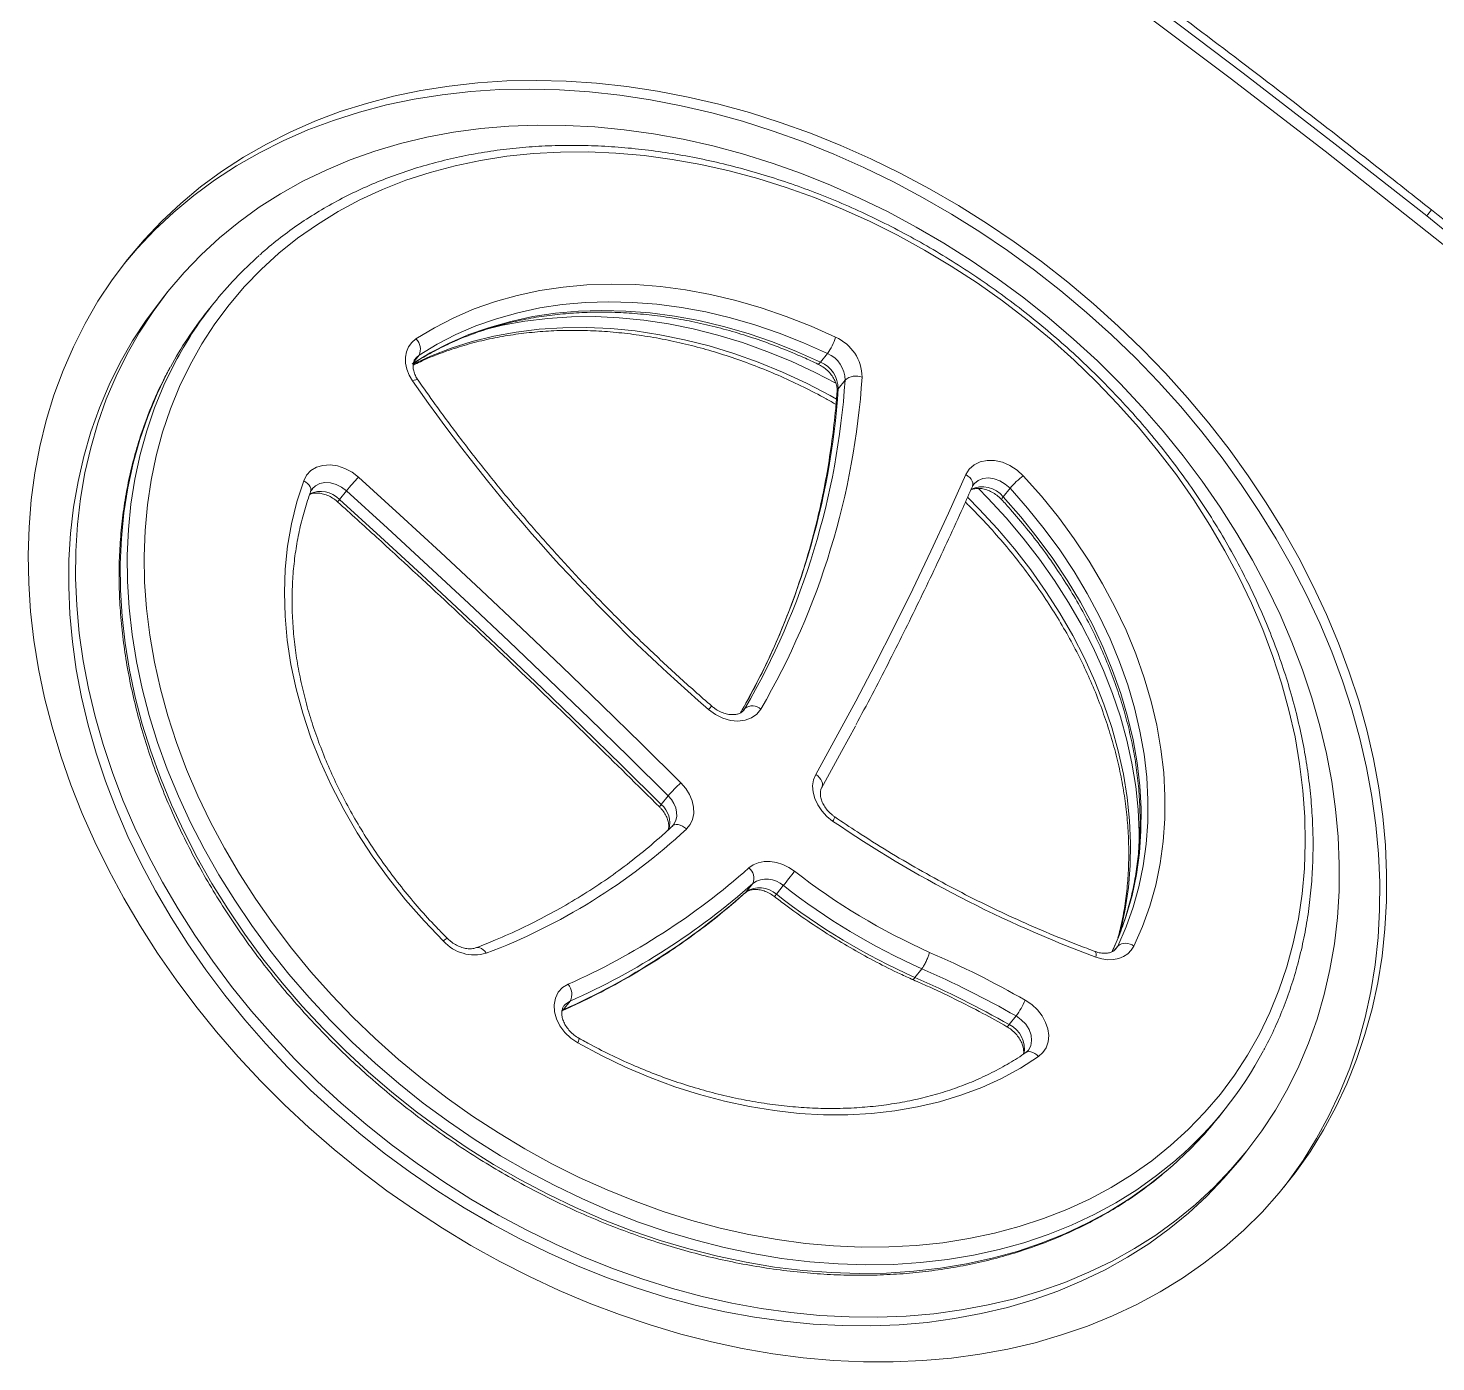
# Model space of a CAD drawing. Header units: millimetres. Extents: x -229914 to 856942, y -268655 to 87212.
# Drawn here: x -133597.7 to -133271.1, y 22016.1 to 22325.6 of the extents above; entities that cross this region are included whole.
import ezdxf

# ---------------------------------------------------------------- set-up
doc = ezdxf.new("R2010")
doc.units = ezdxf.units.MM

# ---------------------------------------------------------------- blocks, each defined once
blk = doc.blocks.new('Т912NEW')
at = {"color": 7, "linetype": 'Continuous', "lineweight": 15}
for p, q in [((4081.39, 3446.93), (4081.39, 3449.5)), ((4134.01, 3451.44), (4134.01, 3448.87)), ((4088.44, 3447.23), (4088.44, 3444.66)), ((3962.75, 3369.93), (3962.75, 3367.36)), ((4262.75, 3367.36), (4262.75, 3369.93)), ((3952.75, 3365.43), (3952.75, 3362.86)), ((4272.75, 3362.86), (4272.75, 3365.43)), ((4013.93, 3355.06), (4013.93, 3352.49)), ((4211.37, 3353.97), (4211.37, 3356.54)), ((4187.44, 3351.46), (4187.44, 3348.89)), ((4218.55, 3352.01), (4218.44, 3351.34)), ((4116.42, 3343.63), (4116.42, 3346.2)), ((4150.29, 3346.55), (4150.29, 3343.98)), ((4121.55, 3341.62), (4121.54, 3341.32)), ((4144.44, 3339.98), (4144.44, 3342.55)), ((4144.44, 3339.98), (4144.42, 3339.74)), ((4128.28, 3294.79), (4128.28, 3292.22))]:
    blk.add_line(p, q, dxfattribs=at)
at = {"color": 8, "linetype": 'Continuous', "lineweight": 15}
for p, q in [((4007.52, 3390.18), (4007.52, 3388.17)), ((4219.7, 3382.53), (4219.7, 3383.92)), ((4117.75, 3372.68), (4117.72, 3373.17)), ((4117.72, 3372.49), (4117.72, 3373.17))]:
    blk.add_line(p, q, dxfattribs=at)
at = {"color": 7, "linetype": 'Continuous', "lineweight": 15, "flags": 128}
for points in [[(4170.27, 3561.08), (4143.29, 3560.92), (4116.33, 3560.49), (4089.37, 3559.78), (4062.42, 3558.8), (4035.5, 3557.55), (4008.6, 3556.02), (3981.73, 3554.23), (3954.89, 3552.16), (3928.09, 3549.81), (3901.33, 3547.2), (3874.62, 3544.32), (3847.96, 3541.16)], [(4227.2, 3559.57), (4220.09, 3559.93), (4212.98, 3560.24), (4205.87, 3560.5), (4198.75, 3560.71), (4191.63, 3560.88), (4184.51, 3560.99), (4177.39, 3561.06), (4170.27, 3561.08)], [(4170.28, 3558.29), (4142.46, 3558.12), (4114.65, 3557.66), (4086.85, 3556.91), (4059.06, 3555.86), (4031.3, 3554.53), (4003.56, 3552.9), (3975.86, 3550.98), (3948.19, 3548.77)], [(4226.7, 3556.79), (4219.66, 3557.15), (4212.61, 3557.45), (4205.56, 3557.71), (4198.51, 3557.93), (4191.45, 3558.09), (4184.39, 3558.2), (4177.34, 3558.27), (4170.28, 3558.29)], [(3940.75, 3365.43), (3940.92, 3359.48), (3941.45, 3353.54), (3942.33, 3347.62), (3943.55, 3341.74), (3945.12, 3335.91), (3947.04, 3330.14), (3949.29, 3324.43), (3951.87, 3318.82), (3954.79, 3313.3), (3958.02, 3307.88), (3961.58, 3302.59), (3965.44, 3297.42), (3969.6, 3292.39), (3974.06, 3287.51), (3978.79, 3282.79), (3983.81, 3278.23), (3989.08, 3273.86), (3994.61, 3269.67), (4000.38, 3265.68), (4006.38, 3261.89), (4012.59, 3258.32), (4019.02, 3254.96), (4025.63, 3251.83), (4032.42, 3248.93), (4039.37, 3246.27), (4046.48, 3243.85), (4053.72, 3241.68), (4061.08, 3239.76), (4068.54, 3238.1), (4076.1, 3236.7), (4083.73, 3235.56), (4091.42, 3234.69), (4099.16, 3234.09), (4106.92, 3233.75), (4114.69, 3233.68), (4122.46, 3233.88), (4130.21, 3234.36), (4137.93, 3235.09), (4145.59, 3236.1), (4153.18, 3237.37), (4160.7, 3238.9), (4168.11, 3240.69), (4175.41, 3242.73), (4182.59, 3245.03), (4189.62, 3247.57), (4196.49, 3250.35), (4203.2, 3253.36), (4209.72, 3256.61), (4216.04, 3260.08), (4222.15, 3263.76), (4228.03, 3267.65), (4233.68, 3271.74), (4239.08, 3276.02), (4244.23, 3280.49), (4249.11, 3285.13), (4253.7, 3289.93), (4258.01, 3294.88), (4262.03, 3299.98), (4265.74, 3305.22), (4269.13, 3310.58), (4272.21, 3316.05), (4274.96, 3321.62), (4277.38, 3327.28), (4279.46, 3333.01), (4281.2, 3338.82), (4282.6, 3344.68), (4283.65, 3350.58), (4284.35, 3356.51), (4284.7, 3362.46), (4284.7, 3368.41), (4284.35, 3374.36), (4283.65, 3380.29), (4282.6, 3386.19), (4281.2, 3392.05), (4279.46, 3397.86), (4277.38, 3403.59), (4274.96, 3409.25), (4272.21, 3414.82), (4269.13, 3420.29), (4265.74, 3425.65), (4262.03, 3430.88), (4258.01, 3435.98), (4253.7, 3440.94), (4249.11, 3445.74), (4244.23, 3450.38), (4239.08, 3454.85), (4233.68, 3459.13), (4228.03, 3463.22), (4222.15, 3467.11), (4216.04, 3470.79), (4209.72, 3474.26), (4203.2, 3477.5), (4196.49, 3480.52), (4189.62, 3483.3), (4182.59, 3485.84), (4175.41, 3488.14), (4168.11, 3490.18), (4160.7, 3491.97), (4153.18, 3493.5), (4145.59, 3494.77), (4137.93, 3495.77), (4130.21, 3496.51), (4122.46, 3496.98), (4114.69, 3497.18), (4106.92, 3497.12), (4099.16, 3496.78), (4091.42, 3496.18), (4083.73, 3495.31), (4076.1, 3494.17), (4068.54, 3492.77), (4061.08, 3491.11), (4053.72, 3489.19), (4046.48, 3487.02), (4039.37, 3484.6), (4032.42, 3481.94), (4025.63, 3479.04), (4019.02, 3475.91), (4012.59, 3472.55), (4006.38, 3468.98), (4000.38, 3465.19), (3994.61, 3461.2), (3989.08, 3457.01), (3983.81, 3452.64), (3978.79, 3448.08), (3974.06, 3443.36), (3969.6, 3438.48), (3965.44, 3433.45), (3961.58, 3428.28), (3958.02, 3422.99), (3954.79, 3417.57), (3951.87, 3412.05), (3949.29, 3406.43), (3947.04, 3400.73), (3945.12, 3394.96), (3943.55, 3389.13), (3942.33, 3383.25), (3941.45, 3377.33), (3940.92, 3371.39), (3940.75, 3365.43)], [(4284.74, 3364.15), (4284.7, 3365.84), (4284.35, 3371.79), (4283.65, 3377.72), (4282.6, 3383.62), (4281.2, 3389.48), (4279.46, 3395.28), (4277.38, 3401.02), (4274.96, 3406.68), (4272.21, 3412.25), (4269.13, 3417.72), (4265.74, 3423.08), (4262.03, 3428.31), (4258.01, 3433.41), (4253.7, 3438.37), (4249.11, 3443.17), (4244.23, 3447.81), (4239.08, 3452.27), (4233.68, 3456.56), (4228.03, 3460.65), (4222.15, 3464.54), (4216.04, 3468.22), (4209.72, 3471.69), (4203.2, 3474.93), (4196.49, 3477.95), (4189.62, 3480.73), (4182.59, 3483.27), (4175.41, 3485.57), (4168.11, 3487.61), (4160.7, 3489.4), (4153.18, 3490.93), (4145.59, 3492.2), (4137.93, 3493.2), (4130.21, 3493.94), (4122.46, 3494.41), (4114.69, 3494.61), (4106.92, 3494.55), (4099.16, 3494.21), (4091.42, 3493.61), (4083.73, 3492.73), (4076.1, 3491.6), (4068.54, 3490.2), (4061.08, 3488.54), (4053.72, 3486.62), (4046.48, 3484.45), (4039.37, 3482.03), (4032.42, 3479.37), (4025.63, 3476.47), (4019.02, 3473.34), (4012.59, 3469.98), (4006.38, 3466.41), (4000.38, 3462.62), (3994.61, 3458.63), (3989.08, 3454.44), (3983.81, 3450.06), (3978.79, 3445.51), (3974.06, 3440.79), (3969.6, 3435.91), (3965.44, 3430.88), (3961.58, 3425.71), (3958.02, 3420.41), (3954.79, 3415), (3951.87, 3409.48), (3949.29, 3403.86), (3947.04, 3398.16), (3945.12, 3392.39), (3943.55, 3386.56), (3942.33, 3380.68), (3941.45, 3374.76), (3940.92, 3368.82), (3940.76, 3364.15)], [(3952.75, 3365.43), (3952.92, 3359.69), (3953.45, 3353.96), (3954.33, 3348.25), (3955.55, 3342.58), (3957.13, 3336.96), (3959.04, 3331.4), (3961.29, 3325.92), (3963.87, 3320.53), (3966.79, 3315.23), (3970.02, 3310.05), (3973.56, 3304.98), (3977.42, 3300.05), (3981.56, 3295.26), (3986, 3290.63), (3990.72, 3286.16), (3995.7, 3281.87), (4000.95, 3277.76), (4006.43, 3273.84), (4012.15, 3270.12), (4018.1, 3266.61), (4024.25, 3263.32), (4030.59, 3260.26), (4037.12, 3257.42), (4043.81, 3254.83), (4050.65, 3252.47), (4057.63, 3250.37), (4064.73, 3248.52), (4071.94, 3246.92), (4079.24, 3245.59), (4086.61, 3244.51), (4094.04, 3243.71), (4101.5, 3243.17), (4109, 3242.9), (4116.5, 3242.9), (4123.99, 3243.17), (4131.46, 3243.71), (4138.89, 3244.51), (4146.26, 3245.59), (4153.56, 3246.92), (4160.76, 3248.52), (4167.86, 3250.37), (4174.84, 3252.47), (4181.69, 3254.83), (4188.38, 3257.42), (4194.9, 3260.26), (4201.25, 3263.32), (4207.4, 3266.61), (4213.34, 3270.12), (4219.06, 3273.84), (4224.55, 3277.76), (4229.79, 3281.87), (4234.78, 3286.16), (4239.49, 3290.63), (4243.93, 3295.26), (4248.08, 3300.05), (4251.93, 3304.98), (4255.48, 3310.05), (4258.71, 3315.23), (4261.62, 3320.53), (4264.21, 3325.92), (4266.46, 3331.4), (4268.37, 3336.96), (4269.94, 3342.58), (4271.17, 3348.25), (4272.05, 3353.96), (4272.57, 3359.69), (4272.75, 3365.43), (4272.57, 3371.18), (4272.05, 3376.91), (4271.17, 3382.62), (4269.94, 3388.29), (4268.37, 3393.91), (4266.46, 3399.46), (4264.21, 3404.95), (4261.62, 3410.34), (4258.71, 3415.64), (4255.48, 3420.82), (4251.93, 3425.89), (4248.08, 3430.82), (4243.93, 3435.6), (4239.49, 3440.24), (4234.78, 3444.71), (4229.79, 3449), (4224.55, 3453.11), (4219.06, 3457.03), (4213.34, 3460.75), (4207.4, 3464.25), (4201.25, 3467.54), (4194.9, 3470.61), (4188.38, 3473.44), (4181.69, 3476.04), (4174.84, 3478.39), (4167.86, 3480.5), (4160.76, 3482.35), (4153.56, 3483.95), (4146.26, 3485.28), (4138.89, 3486.35), (4131.46, 3487.16), (4123.99, 3487.7), (4116.5, 3487.97), (4109, 3487.97), (4101.5, 3487.7), (4094.04, 3487.16), (4086.61, 3486.35), (4079.24, 3485.28), (4071.94, 3483.95), (4064.73, 3482.35), (4057.63, 3480.5), (4050.65, 3478.39), (4043.81, 3476.04), (4037.12, 3473.44), (4030.59, 3470.61), (4024.25, 3467.54), (4018.1, 3464.25), (4012.15, 3460.75), (4006.43, 3457.03), (4000.95, 3453.11), (3995.7, 3449), (3990.72, 3444.71), (3986, 3440.24), (3981.56, 3435.6), (3977.42, 3430.82), (3973.56, 3425.89), (3970.02, 3420.82), (3966.79, 3415.64), (3963.87, 3410.34), (3961.29, 3404.95), (3959.04, 3399.46), (3957.13, 3393.91), (3955.55, 3388.29), (3954.33, 3382.62), (3953.45, 3376.91), (3952.92, 3371.18), (3952.75, 3365.43)], [(3965.75, 3371.86), (3965.93, 3366.34), (3966.46, 3360.82), (3967.34, 3355.34), (3968.57, 3349.89), (3970.15, 3344.5), (3972.08, 3339.17), (3974.34, 3333.92), (3976.94, 3328.77), (3979.86, 3323.72), (3983.11, 3318.78), (3986.66, 3313.97), (3990.52, 3309.3), (3994.68, 3304.78), (3999.12, 3300.42), (4003.83, 3296.24), (4008.8, 3292.24), (4014.03, 3288.42), (4019.49, 3284.81), (4025.18, 3281.41), (4031.08, 3278.23), (4037.18, 3275.27), (4043.45, 3272.55), (4049.9, 3270.07), (4056.49, 3267.83), (4063.23, 3265.84), (4070.08, 3264.1), (4077.03, 3262.63), (4084.07, 3261.42), (4091.18, 3260.47), (4098.34, 3259.8), (4105.54, 3259.39), (4112.75, 3259.25), (4119.96, 3259.39), (4127.16, 3259.8), (4134.32, 3260.47), (4141.43, 3261.42), (4148.47, 3262.63), (4155.42, 3264.1), (4162.27, 3265.84), (4169, 3267.83), (4175.6, 3270.07), (4182.04, 3272.55), (4188.32, 3275.27), (4194.42, 3278.23), (4200.32, 3281.41), (4206, 3284.81), (4211.47, 3288.42), (4216.69, 3292.24), (4221.67, 3296.24), (4226.38, 3300.42), (4230.82, 3304.78), (4234.97, 3309.3), (4238.83, 3313.97), (4242.39, 3318.78), (4245.63, 3323.72), (4248.56, 3328.77), (4251.16, 3333.92), (4253.42, 3339.17), (4255.34, 3344.5), (4256.92, 3349.89), (4258.16, 3355.34), (4259.04, 3360.82), (4259.57, 3366.34), (4259.75, 3371.86), (4259.57, 3377.39), (4259.04, 3382.9), (4258.16, 3388.39), (4256.92, 3393.83), (4255.34, 3399.22), (4253.42, 3404.55), (4251.16, 3409.8), (4248.56, 3414.96), (4245.63, 3420.01), (4242.39, 3424.95), (4238.83, 3429.75), (4234.97, 3434.42), (4230.82, 3438.94), (4226.38, 3443.3), (4221.67, 3447.49), (4216.69, 3451.49), (4211.47, 3455.3), (4206, 3458.91), (4200.32, 3462.31), (4194.42, 3465.49), (4188.32, 3468.45), (4182.04, 3471.17), (4175.6, 3473.66), (4169, 3475.9), (4162.27, 3477.89), (4155.42, 3479.62), (4148.47, 3481.1), (4141.43, 3482.31), (4134.32, 3483.25), (4127.16, 3483.93), (4119.96, 3484.33), (4112.75, 3484.47), (4105.54, 3484.33), (4098.34, 3483.93), (4091.18, 3483.25), (4084.07, 3482.31), (4077.03, 3481.1), (4070.08, 3479.62), (4063.23, 3477.89), (4056.49, 3475.9), (4049.9, 3473.66), (4043.45, 3471.17), (4037.18, 3468.45), (4031.08, 3465.49), (4025.18, 3462.31), (4019.49, 3458.91), (4014.03, 3455.3), (4008.8, 3451.49), (4003.83, 3447.49), (3999.12, 3443.3), (3994.68, 3438.94), (3990.52, 3434.42), (3986.66, 3429.75), (3983.11, 3424.95), (3979.86, 3420.01), (3976.94, 3414.96), (3974.34, 3409.8), (3972.08, 3404.55), (3970.15, 3399.22), (3968.57, 3393.83), (3967.34, 3388.39), (3966.46, 3382.9), (3965.93, 3377.39), (3965.75, 3371.86)], [(4124.01, 3447.51), (4123.84, 3449), (4124.09, 3450.49), (4124.76, 3451.9), (4125.81, 3453.17), (4127.2, 3454.24), (4128.86, 3455.04), (4130.7, 3455.56), (4132.64, 3455.75), (4134.6, 3455.62)], [(4134.6, 3455.62), (4140.83, 3454.52), (4146.97, 3453.15), (4153, 3451.52), (4158.89, 3449.62), (4164.63, 3447.46), (4170.21, 3445.06), (4175.59, 3442.42), (4180.77, 3439.54), (4185.72, 3436.44), (4190.43, 3433.13), (4194.89, 3429.62), (4199.08, 3425.92), (4202.98, 3422.04), (4206.58, 3418), (4209.88, 3413.8), (4212.86, 3409.47), (4215.51, 3405.01), (4217.82, 3400.44), (4219.79, 3395.78), (4221.4, 3391.04), (4222.66, 3386.24)], [(4004.61, 3392.67), (4006.34, 3397.38), (4008.42, 3402), (4010.85, 3406.53), (4013.61, 3410.95), (4016.69, 3415.23), (4020.09, 3419.37), (4023.8, 3423.36), (4027.79, 3427.18), (4032.07, 3430.82), (4036.61, 3434.26), (4041.4, 3437.5), (4046.42, 3440.52), (4051.67, 3443.32), (4057.11, 3445.88), (4062.73, 3448.2), (4068.52, 3450.27), (4074.46, 3452.08), (4080.52, 3453.63)], [(4081.39, 3449.5), (4075.49, 3447.99), (4069.71, 3446.23), (4064.08, 3444.22), (4058.61, 3441.96), (4053.31, 3439.47), (4048.21, 3436.75), (4043.32, 3433.8), (4038.66, 3430.65), (4034.24, 3427.3), (4030.08, 3423.76), (4026.19, 3420.05), (4022.58, 3416.17), (4019.28, 3412.14), (4016.27, 3407.97), (4013.59, 3403.67), (4011.23, 3399.26), (4009.2, 3394.76), (4007.52, 3390.18)], [(4219.7, 3383.92), (4218.48, 3388.6), (4216.91, 3393.21), (4214.99, 3397.74), (4212.75, 3402.19), (4210.17, 3406.53), (4207.27, 3410.74), (4204.06, 3414.83), (4200.55, 3418.76), (4196.75, 3422.54), (4192.68, 3426.14), (4188.34, 3429.56), (4183.75, 3432.78), (4178.94, 3435.79), (4173.9, 3438.59), (4168.66, 3441.16), (4163.24, 3443.5), (4157.65, 3445.6), (4151.91, 3447.45), (4146.05, 3449.04), (4140.07, 3450.37), (4134.01, 3451.44)], [(4007.52, 3387.61), (4009.2, 3392.19), (4011.23, 3396.69), (4013.59, 3401.1), (4016.27, 3405.39), (4019.28, 3409.56), (4022.58, 3413.6), (4026.19, 3417.48), (4030.08, 3421.19), (4034.24, 3424.73), (4038.66, 3428.08), (4043.32, 3431.23), (4048.21, 3434.17), (4053.31, 3436.9), (4058.61, 3439.39), (4064.08, 3441.65), (4069.71, 3443.66), (4075.49, 3445.42), (4081.39, 3446.93)], [(4140.11, 3371.41), (4138.5, 3380.97), (4136.77, 3390.52), (4134.93, 3400.05), (4132.98, 3409.57), (4130.91, 3419.08), (4128.72, 3428.57), (4126.42, 3438.05), (4124.01, 3447.51)], [(4010.05, 3384.57), (4008.6, 3385.12), (4007.3, 3385.87), (4006.2, 3386.78), (4005.33, 3387.83), (4004.72, 3388.98), (4004.39, 3390.2), (4004.35, 3391.44), (4004.61, 3392.67)], [(4140.29, 3385.93), (4141.47, 3379.34), (4143.09, 3369.76)], [(4222.66, 3386.24), (4222.79, 3385.1), (4222.67, 3383.95), (4222.3, 3382.84), (4221.7, 3381.79), (4220.88, 3380.83), (4219.87, 3379.99), (4218.68, 3379.29), (4217.36, 3378.75)], [(4120.7, 3375.35), (4120.7, 3373.86), (4120.28, 3372.4), (4119.46, 3371.05), (4118.28, 3369.86), (4116.8, 3368.9), (4115.08, 3368.2), (4113.21, 3367.81), (4111.26, 3367.72)], [(4149.91, 3365.4), (4148.18, 3365.4), (4146.47, 3365.65), (4144.87, 3366.15), (4143.42, 3366.88), (4142.17, 3367.8), (4141.18, 3368.9), (4140.49, 3370.11), (4140.11, 3371.41)], [(3952.75, 3362.86), (3952.92, 3357.12), (3953.45, 3351.39), (3954.33, 3345.68), (3955.55, 3340.01), (3957.13, 3334.39), (3959.04, 3328.83), (3961.29, 3323.35), (3963.87, 3317.96), (3966.79, 3312.66), (3970.02, 3307.47), (3973.56, 3302.41), (3977.42, 3297.48), (3981.56, 3292.69), (3986, 3288.06), (3990.72, 3283.59), (3995.7, 3279.3), (4000.95, 3275.18), (4006.43, 3271.27), (4012.15, 3267.55), (4018.1, 3264.04), (4024.25, 3260.75), (4030.59, 3257.69), (4037.12, 3254.85), (4043.81, 3252.26), (4050.65, 3249.9), (4057.63, 3247.8), (4064.73, 3245.94), (4071.94, 3244.35), (4079.24, 3243.01), (4086.61, 3241.94), (4094.04, 3241.14), (4101.5, 3240.6), (4109, 3240.33), (4116.5, 3240.33), (4123.99, 3240.6), (4131.46, 3241.14), (4138.89, 3241.94), (4146.26, 3243.01), (4153.56, 3244.35), (4160.76, 3245.94), (4167.86, 3247.8), (4174.84, 3249.9), (4181.69, 3252.26), (4188.38, 3254.85), (4194.9, 3257.69), (4201.25, 3260.75), (4207.4, 3264.04), (4213.34, 3267.55), (4219.06, 3271.27), (4224.55, 3275.18), (4229.79, 3279.3), (4234.78, 3283.59), (4239.49, 3288.06), (4243.93, 3292.69), (4248.08, 3297.48), (4251.93, 3302.41), (4255.48, 3307.47), (4258.71, 3312.66), (4261.62, 3317.96), (4264.21, 3323.35), (4266.46, 3328.83), (4268.37, 3334.39), (4269.94, 3340.01), (4271.17, 3345.68), (4272.05, 3351.39), (4272.57, 3357.12), (4272.75, 3362.86)], [(4210.77, 3360.72), (4212.56, 3360.85), (4214.35, 3360.71), (4216.06, 3360.31), (4217.64, 3359.64), (4219.01, 3358.76), (4220.13, 3357.68), (4220.94, 3356.45), (4221.42, 3355.12), (4221.54, 3353.75), (4221.31, 3352.39)], [(4004.73, 3350.7), (4004.45, 3352.14), (4004.58, 3353.59), (4005.1, 3354.99), (4005.99, 3356.27), (4007.22, 3357.38), (4008.72, 3358.27), (4010.43, 3358.9), (4012.28, 3359.24), (4014.18, 3359.28)], [(4014.18, 3359.28), (4027.05, 3358.43), (4039.91, 3357.51), (4052.76, 3356.51), (4065.6, 3355.44), (4078.43, 3354.29), (4091.25, 3353.07), (4104.05, 3351.77), (4116.85, 3350.4)], [(4116.42, 3346.2), (4103.65, 3347.57), (4090.87, 3348.86), (4078.07, 3350.08), (4065.26, 3351.23), (4052.45, 3352.3), (4039.62, 3353.29), (4026.78, 3354.21), (4013.93, 3355.06)], [(4013.93, 3352.49), (4026.78, 3351.64), (4039.62, 3350.72), (4052.45, 3349.73), (4065.26, 3348.66), (4078.07, 3347.51), (4090.87, 3346.29), (4103.65, 3345), (4116.42, 3343.63)], [(4221.31, 3352.39), (4219.7, 3347.71), (4217.74, 3343.11), (4215.45, 3338.6), (4212.82, 3334.2), (4209.88, 3329.91), (4206.62, 3325.77), (4203.06, 3321.77), (4199.21, 3317.93), (4195.09, 3314.27), (4190.7, 3310.79), (4186.06, 3307.5), (4181.18, 3304.43), (4176.08, 3301.57), (4170.79, 3298.93), (4165.3, 3296.53), (4159.65, 3294.37), (4153.84, 3292.46), (4147.91, 3290.81), (4141.86, 3289.41), (4135.71, 3288.28)], [(4096.63, 3287.35), (4090.17, 3288.22), (4083.8, 3289.38), (4077.53, 3290.82), (4071.37, 3292.55), (4065.36, 3294.54), (4059.52, 3296.81), (4053.86, 3299.33), (4048.4, 3302.11), (4043.16, 3305.12), (4038.16, 3308.37), (4033.43, 3311.84), (4028.96, 3315.51), (4024.78, 3319.37), (4020.91, 3323.42), (4017.36, 3327.64), (4014.13, 3332.01), (4011.25, 3336.51), (4008.71, 3341.14), (4006.54, 3345.87), (4004.73, 3350.7)], [(4116.85, 3350.4), (4118.52, 3350.09), (4120.09, 3349.53), (4121.5, 3348.76), (4122.68, 3347.79), (4123.6, 3346.68), (4124.23, 3345.44), (4124.53, 3344.14), (4124.51, 3342.82)], [(4141.47, 3344.77), (4141.82, 3345.97), (4142.43, 3347.1), (4143.3, 3348.13), (4144.4, 3349.02), (4145.68, 3349.76), (4147.11, 3350.3), (4148.65, 3350.64), (4150.24, 3350.77)], [(4135.71, 3288.28), (4133.79, 3288.13), (4131.86, 3288.3), (4130.03, 3288.79), (4128.38, 3289.56), (4126.98, 3290.58), (4125.9, 3291.81), (4125.18, 3293.19), (4124.87, 3294.66), (4124.98, 3296.14), (4125.49, 3297.57)]]:
    blk.add_lwpolyline(points, dxfattribs=at)
at = {"color": 8, "linetype": 'Continuous', "lineweight": 15, "flags": 128}
for points in [[(4134.01, 3451.44), (4132.54, 3451.52), (4131.1, 3451.33), (4129.75, 3450.87), (4128.59, 3450.18), (4127.69, 3449.29), (4127.09, 3448.26), (4126.84, 3447.15), (4126.83, 3446.94)], [(4081.39, 3446.93), (4081.37, 3446.6), (4081.32, 3446.36), (4081.24, 3446.23), (4081.2, 3446.21)], [(4124.01, 3447.51), (4124.58, 3447.56), (4125.14, 3447.53), (4125.64, 3447.43), (4126.09, 3447.26), (4126.46, 3447.02), (4126.73, 3446.73), (4126.9, 3446.4), (4126.91, 3446.34)], [(4210.63, 3403.13), (4210.34, 3403.54), (4207.16, 3407.66), (4203.68, 3411.65), (4199.92, 3415.47), (4195.89, 3419.14), (4191.59, 3422.62), (4187.05, 3425.91), (4182.27, 3429), (4177.27, 3431.88), (4172.07, 3434.54), (4166.68, 3436.98), (4161.13, 3439.18), (4155.42, 3441.13), (4149.57, 3442.84), (4143.62, 3444.3), (4137.56, 3445.49), (4131.43, 3446.43), (4128.19, 3446.81)], [(4134.01, 3448.87), (4140.07, 3447.8), (4146.05, 3446.47), (4151.91, 3444.87), (4157.65, 3443.03), (4163.24, 3440.93), (4168.66, 3438.59), (4173.9, 3436.02), (4178.94, 3433.22), (4183.75, 3430.21), (4188.34, 3426.99), (4192.68, 3423.57), (4196.75, 3419.97), (4200.55, 3416.19), (4204.06, 3412.26), (4207.27, 3408.17), (4210.17, 3403.95), (4212.75, 3399.62), (4214.99, 3395.17), (4216.91, 3390.64), (4218.48, 3386.02), (4219.53, 3382.08)], [(4134.01, 3448.87), (4134.02, 3448.53), (4134.06, 3448.3), (4134.11, 3448.18), (4134.14, 3448.15)], [(4007.72, 3387.69), (4009.74, 3391.69), (4012.29, 3396.07), (4015.16, 3400.32), (4018.34, 3404.45), (4021.81, 3408.43), (4025.57, 3412.26), (4029.61, 3415.92), (4033.91, 3419.4), (4038.45, 3422.69), (4043.23, 3425.79), (4048.23, 3428.67), (4053.43, 3431.33), (4058.81, 3433.76), (4064.37, 3435.96), (4070.08, 3437.92), (4075.92, 3439.63), (4081.88, 3441.08), (4087.94, 3442.28), (4089.63, 3442.56)], [(4087.18, 3445.36), (4081.88, 3444.3), (4075.92, 3442.84), (4070.08, 3441.13), (4064.37, 3439.18), (4058.81, 3436.98), (4053.43, 3434.54), (4048.23, 3431.88), (4043.23, 3429), (4038.45, 3425.91), (4033.91, 3422.62), (4029.61, 3419.14), (4025.57, 3415.47), (4021.81, 3411.65), (4018.34, 3407.66), (4015.16, 3403.54), (4014.86, 3403.11)], [(4088.62, 3444.03), (4088.49, 3444.3), (4088.44, 3444.66)], [(4127.65, 3443.65), (4131.43, 3443.21), (4137.56, 3442.28), (4143.62, 3441.08), (4149.57, 3439.63), (4155.42, 3437.92), (4161.13, 3435.96), (4166.68, 3433.76), (4172.07, 3431.33), (4177.27, 3428.67), (4182.27, 3425.79), (4187.05, 3422.69), (4191.59, 3419.4), (4195.89, 3415.92), (4199.92, 3412.26), (4203.68, 3408.43), (4207.16, 3404.45), (4210.34, 3400.32), (4213.21, 3396.07), (4215.76, 3391.69), (4217.99, 3387.22), (4218.39, 3386.34)], [(4007.52, 3390.18), (4007.35, 3389.36), (4007.34, 3389.07)], [(4010.05, 3384.57), (4010.26, 3384.95), (4010.47, 3385.24), (4010.66, 3385.43), (4010.83, 3385.52), (4010.91, 3385.51)], [(4219.79, 3383.15), (4219.79, 3383.16), (4219.7, 3383.92)], [(4216.42, 3379.67), (4216.52, 3379.68), (4216.7, 3379.6), (4216.91, 3379.41), (4217.13, 3379.12), (4217.36, 3378.75)], [(4143.07, 3369.99), (4143.03, 3370.13), (4142.86, 3370.48), (4142.58, 3370.79), (4142.21, 3371.04), (4141.76, 3371.24), (4141.25, 3371.37), (4140.69, 3371.43), (4140.11, 3371.41)], [(4261.28, 3353.88), (4261.17, 3353.33), (4259.95, 3347.86), (4258.39, 3342.43), (4256.49, 3337.08), (4254.25, 3331.79), (4251.67, 3326.6), (4248.78, 3321.51), (4245.57, 3316.53), (4242.04, 3311.68), (4238.22, 3306.96), (4234.1, 3302.39), (4229.7, 3297.98), (4225.02, 3293.74), (4220.09, 3289.67), (4214.9, 3285.79), (4209.47, 3282.11), (4203.82, 3278.63), (4197.96, 3275.37), (4191.89, 3272.32), (4185.65, 3269.51), (4179.23, 3266.93), (4172.65, 3264.59), (4165.94, 3262.49), (4159.1, 3260.65), (4152.15, 3259.06), (4145.12, 3257.73), (4138, 3256.67), (4130.83, 3255.86), (4123.61, 3255.33), (4116.37, 3255.06), (4109.12, 3255.06), (4101.88, 3255.33), (4094.67, 3255.86), (4087.49, 3256.67), (4080.38, 3257.73), (4073.34, 3259.06), (4066.4, 3260.65), (4059.56, 3262.49), (4052.84, 3264.59), (4046.27, 3266.93), (4039.85, 3269.51), (4033.6, 3272.32), (4027.54, 3275.37), (4021.67, 3278.63), (4016.02, 3282.11), (4010.6, 3285.79), (4005.41, 3289.67), (4000.47, 3293.74), (3995.8, 3297.98), (3991.4, 3302.39), (3987.28, 3306.96), (3983.45, 3311.68), (3979.93, 3316.53), (3976.72, 3321.51), (3973.82, 3326.6), (3971.25, 3331.79), (3969.01, 3337.08), (3967.11, 3342.43), (3965.54, 3347.86), (3964.32, 3353.33), (3964.1, 3354.57)], [(4013.93, 3355.06), (4012.51, 3355.02), (4011.14, 3354.72), (4009.9, 3354.18), (4008.86, 3353.44), (4008.08, 3352.53), (4007.6, 3351.5), (4007.45, 3350.48)], [(4218.55, 3352.01), (4218.55, 3352.12), (4218.33, 3353.26), (4217.76, 3354.31), (4216.86, 3355.23), (4215.69, 3355.95), (4214.33, 3356.42), (4212.86, 3356.62), (4211.37, 3356.54)], [(3964.08, 3352.07), (3964.32, 3350.76), (3965.54, 3345.29), (3967.11, 3339.86), (3969.01, 3334.51), (3971.25, 3329.22), (3973.82, 3324.03), (3976.72, 3318.94), (3979.93, 3313.96), (3983.45, 3309.11), (3987.28, 3304.39), (3991.4, 3299.82), (3995.8, 3295.41), (4000.47, 3291.17), (4005.41, 3287.1), (4010.6, 3283.22), (4016.02, 3279.54), (4021.67, 3276.06), (4027.54, 3272.8), (4033.6, 3269.75), (4039.85, 3266.94), (4046.27, 3264.36), (4052.84, 3262.02), (4059.56, 3259.92), (4066.4, 3258.08), (4073.34, 3256.49), (4080.38, 3255.16), (4087.49, 3254.1), (4094.67, 3253.29), (4101.88, 3252.76), (4109.12, 3252.49), (4116.37, 3252.49), (4123.61, 3252.76), (4130.83, 3253.29), (4138, 3254.1), (4145.12, 3255.16), (4152.15, 3256.49), (4159.1, 3258.08), (4165.94, 3259.92), (4172.65, 3262.02), (4179.23, 3264.36), (4185.65, 3266.94), (4191.89, 3269.75), (4197.96, 3272.8), (4203.82, 3276.06), (4209.47, 3279.54), (4214.9, 3283.22), (4220.09, 3287.1), (4225.02, 3291.17), (4229.7, 3295.41), (4234.1, 3299.82), (4238.22, 3304.39), (4242.04, 3309.11), (4245.57, 3313.96), (4248.78, 3318.94), (4251.67, 3324.03), (4254.25, 3329.22), (4256.49, 3334.51), (4258.39, 3339.86), (4259.95, 3345.29), (4261.17, 3350.76), (4261.27, 3351.27)], [(4211.23, 3353.25), (4211.27, 3353.27), (4211.32, 3353.4), (4211.35, 3353.63), (4211.37, 3353.97)], [(4218.44, 3351.34), (4218.45, 3351.35), (4218.61, 3351.68), (4218.88, 3351.97), (4219.25, 3352.19), (4219.69, 3352.35), (4220.19, 3352.44), (4220.74, 3352.45), (4221.31, 3352.39)], [(4007.57, 3349.72), (4007.41, 3350.03), (4007.14, 3350.31), (4006.78, 3350.53), (4006.34, 3350.69), (4005.84, 3350.77), (4005.29, 3350.77), (4004.73, 3350.7)], [(4121.56, 3341.61), (4121.54, 3342.02), (4121.34, 3342.89), (4120.92, 3343.71), (4120.31, 3344.46), (4119.52, 3345.1), (4118.58, 3345.62), (4117.54, 3345.99), (4116.42, 3346.2)], [(4124.51, 3342.82), (4123.93, 3342.83), (4123.37, 3342.77), (4122.85, 3342.63), (4122.4, 3342.43), (4122.03, 3342.17), (4121.75, 3341.86), (4121.58, 3341.51), (4121.53, 3341.28)], [(4128.28, 3294.79), (4127.89, 3293.59), (4127.86, 3293.09)], [(4106.13, 3291.34), (4105.6, 3291.48), (4105.09, 3291.55), (4104.61, 3291.54), (4104.2, 3291.44), (4103.86, 3291.26), (4103.61, 3291.02), (4103.55, 3290.93)], [(4135.71, 3288.28), (4135.59, 3288.68), (4135.48, 3288.99), (4135.37, 3289.2), (4135.28, 3289.3), (4135.24, 3289.31)]]:
    blk.add_lwpolyline(points, dxfattribs=at)
at = {"color": 8, "linetype": 'Continuous', "lineweight": 15}
for centre, radius, start, end in [((3842.48, 3561.2), 327.79, 359.9783, 0.2904), ((4132.63, 3442.77), 6.25, 77.2846, 153.2646), ((3944.61, 3344.96), 175, 8.8094, 34.7286), ((4116.2, 3367.69), 4.94, 167.0773, 179.5904), ((4147.02, 3365.35), 2.89, 1.0037, 22.6734), ((4013.11, 3346.47), 6.07, 82.218, 153.693), ((4015.54, 3352.26), 1.62, 172.0253, 197.2514), ((4212.75, 3347.87), 6.25, 27.0298, 102.823), ((4117.42, 3343.4), 1.03, 167.6293, 208.1634), ((4116.31, 3338.16), 5.46, 21.8294, 88.8776), ((4142.95, 3343.75), 7.34, 356.2842, 1.7649), ((4098.69, 3287.27), 2.07, 146.9241, 177.8868)]:
    blk.add_arc(centre, radius, start, end, dxfattribs=at)
at = {"color": 7, "linetype": 'Continuous', "lineweight": 15}
for centre, radius, start, end in [((4153.49, 3450.83), 19.49, 165.7787, 178.2166), ((4083.19, 3443.8), 10.18, 39.0517, 105.2131), ((4068.17, 3448.88), 13.23, 2.6877, 21.0359), ((4083.17, 3442.95), 6.79, 39.0527, 105.2098), ((4092.31, 3446.46), 3.95, 107.8904, 168.8331), ((3945.82, 3349.5), 176.78, 8.4085, 34.7341), ((4083.17, 3440.38), 6.79, 39.0527, 105.2098), ((3944.75, 3347.61), 174.84, 8.4082, 34.7345), ((4004.35, 3389.43), 3.25, 13.3739, 85.5566), ((4051.28, 3369.91), 88.53, 170.0853, 179.9869), ((4127.78, 3779.52), 412.13, 253.4011, 267.7029), ((4222.66, 3383.18), 3.05, 90.101, 166.01), ((4174.32, 3369.93), 88.42, 349.5422, 10.4812), ((4129.53, 3645.41), 280.75, 274.1628, 288.2312), ((4120.53, 3372.45), 2.9, 86.5743, 165.6084), ((4051.29, 3369.95), 88.54, 180.0136, 190.0064), ((4051.29, 3367.38), 88.54, 180.0137, 189.9572), ((4174.17, 3367.39), 88.58, 349.5196, 359.9851), ((4060.69, 3354.46), 46.76, 174.0881, 179.2681), ((4244.08, 3143.85), 219.41, 98.7307, 105.2255), ((4191.99, 3355.93), 19.38, 1.7952, 14.3029), ((4148.4, 3504.18), 153.41, 270.687, 284.3637), ((4244.09, 3143.43), 215.6, 98.7303, 105.2338), ((4148.4, 3503.86), 157.32, 270.69, 284.3698), ((4244.12, 3140.73), 215.73, 98.7323, 105.2318), ((4143.19, 3345.6), 26.78, 169.6648, 178.7132), ((3926.75, 3345.95), 223.54, 0.1524, 1.2358), ((4148.4, 3501.26), 157.29, 270.6887, 284.371), ((3981.86, 3372.48), 161.99, 332.4548, 350.1527), ((4141.58, 3341.82), 2.96, 14.244, 92.1312), ((4149.86, 3340.91), 5.66, 85.6061, 163.1495), ((3984.55, 3363.75), 141.52, 329.2218, 351.4923), ((3982.98, 3370.58), 163.88, 332.4551, 350.1525), ((4149.86, 3338.34), 5.66, 85.6061, 163.1495), ((3982.98, 3368), 163.88, 332.4551, 350.1525), ((4124.75, 3294.03), 3.62, 12.201, 78.0826), ((4098.18, 3296.97), 9.75, 260.8478, 324.6839)]:
    blk.add_arc(centre, radius, start, end, dxfattribs=at)
for points, knots in [([(4170.26, 3562.87), (4165.8, 3562.85), (4152.87, 3562.82), (4131.48, 3562.59), (4106.08, 3562.08), (4080.69, 3561.32), (4055.31, 3560.33), (4029.96, 3559.09), (4004.62, 3557.61), (3979.31, 3555.89), (3954.03, 3553.93), (3928.79, 3551.73), (3903.58, 3549.28), (3878.85, 3546.65), (3860.12, 3544.48), (3849.77, 3543.21), (3847.35, 3542.91)], [0, 0, 0, 0, 0.041257, 0.119604, 0.197952, 0.276299, 0.354646, 0.432994, 0.511341, 0.589689, 0.668036, 0.746384, 0.824731, 0.903079, 0.977303, 1, 1, 1, 1]), ([(4227.47, 3561.35), (4224.68, 3561.49), (4216.59, 3561.91), (4203.2, 3562.41), (4187.57, 3562.77), (4176.59, 3562.87), (4170.91, 3562.87), (4170.26, 3562.87)], [0, 0, 0, 0, 0.146533, 0.424565, 0.702599, 0.966002, 1, 1, 1, 1]), ([(4261.24, 3386.24), (4261.22, 3386.39), (4260.92, 3388.29), (4260.05, 3391.92), (4258.61, 3397.11), (4256.84, 3402.24), (4254.76, 3407.31), (4252.39, 3412.29), (4249.72, 3417.19), (4246.76, 3421.99), (4243.52, 3426.68), (4240.01, 3431.25), (4236.22, 3435.69), (4232.17, 3439.99), (4227.87, 3444.14), (4223.33, 3448.14), (4218.55, 3451.97), (4213.55, 3455.63), (4208.34, 3459.11), (4202.93, 3462.39), (4197.32, 3465.49), (4191.54, 3468.38), (4185.59, 3471.06), (4179.49, 3473.53), (4173.24, 3475.78), (4166.87, 3477.81), (4160.39, 3479.61), (4153.8, 3481.18), (4147.13, 3482.51), (4140.39, 3483.61), (4133.59, 3484.46), (4126.74, 3485.08), (4119.87, 3485.45), (4112.98, 3485.58), (4106.09, 3485.47), (4099.21, 3485.11), (4092.37, 3484.51), (4085.56, 3483.67), (4078.81, 3482.59), (4072.14, 3481.27), (4065.54, 3479.72), (4059.05, 3477.93), (4052.67, 3475.92), (4046.42, 3473.68), (4040.3, 3471.23), (4034.34, 3468.56), (4028.54, 3465.68), (4022.92, 3462.6), (4017.49, 3459.32), (4012.26, 3455.85), (4007.25, 3452.2), (4002.45, 3448.38), (3997.89, 3444.39), (3993.57, 3440.24), (3989.5, 3435.94), (3985.7, 3431.5), (3982.16, 3426.93), (3978.9, 3422.24), (3975.92, 3417.44), (3973.23, 3412.54), (3970.84, 3407.55), (3968.75, 3402.48), (3966.96, 3397.35), (3965.5, 3392.15), (3964.56, 3388.15), (3964.2, 3385.88), (3964.12, 3385.36)], [0, 0, 0, 0, 0.001318, 0.017258, 0.033204, 0.049157, 0.065116, 0.081085, 0.097064, 0.113052, 0.129049, 0.145054, 0.161069, 0.177091, 0.19312, 0.209155, 0.225195, 0.241239, 0.257287, 0.273338, 0.289391, 0.305446, 0.321501, 0.337558, 0.353616, 0.369674, 0.385732, 0.40179, 0.417848, 0.433906, 0.449964, 0.466022, 0.482079, 0.498137, 0.514196, 0.530254, 0.546312, 0.562371, 0.578431, 0.594491, 0.610551, 0.626612, 0.642673, 0.658735, 0.674797, 0.690859, 0.706921, 0.722982, 0.739043, 0.755102, 0.77116, 0.787214, 0.803266, 0.819313, 0.835355, 0.851392, 0.867422, 0.883444, 0.899457, 0.915462, 0.931457, 0.947442, 0.963417, 0.979382, 0.995339, 1, 1, 1, 1]), ([(4007.68, 3387.87), (4007.86, 3388.39), (4008.52, 3390.35), (4009.9, 3393.7), (4011.91, 3397.87), (4014.23, 3401.95), (4016.83, 3405.93), (4019.7, 3409.79), (4022.85, 3413.54), (4026.25, 3417.14), (4029.91, 3420.61), (4033.8, 3423.92), (4037.93, 3427.07), (4042.27, 3430.04), (4046.81, 3432.84), (4051.55, 3435.44), (4056.47, 3437.85), (4061.55, 3440.05), (4066.77, 3442.04), (4072.14, 3443.81), (4076.96, 3445.19), (4080.01, 3445.92), (4081.2, 3446.21)], [0, 0, 0, 0, 0.01947, 0.072382, 0.125256, 0.178077, 0.230843, 0.283556, 0.336223, 0.388851, 0.44144, 0.494, 0.546535, 0.599051, 0.651551, 0.704042, 0.756525, 0.809, 0.861475, 0.913946, 0.966417, 1, 1, 1, 1]), ([(4081.2, 3446.21), (4081.4, 3446.25), (4082.04, 3446.38), (4083.17, 3446.46), (4084.52, 3446.35), (4085.8, 3446.03), (4086.92, 3445.55), (4087.83, 3444.93), (4088.36, 3444.4), (4088.57, 3444.1), (4088.62, 3444.03)], [0, 0, 0, 0, 0.071633, 0.219397, 0.367305, 0.514639, 0.661157, 0.807215, 0.953783, 1, 1, 1, 1]), ([(4126.91, 3446.34), (4126.89, 3446.44), (4126.84, 3446.64), (4126.86, 3446.84), (4126.87, 3446.94)], [0, 0, 0, 0, 0.489226, 1, 1, 1, 1]), ([(4140.23, 3386.14), (4139.76, 3388.79), (4138.33, 3396.69), (4135.62, 3409.82), (4132.12, 3425.52), (4129.15, 3437.69), (4127.36, 3444.62), (4126.91, 3446.34)], [0, 0, 0, 0, 0.1310746, 0.39198, 0.6528889, 0.9138036, 1, 1, 1, 1]), ([(4127.13, 3445.49), (4127.14, 3445.52), (4127.23, 3445.76), (4127.63, 3446.27), (4128.38, 3446.97), (4129.41, 3447.57), (4130.62, 3448), (4131.93, 3448.24), (4133.14, 3448.28), (4133.86, 3448.19), (4134.14, 3448.15)], [0, 0, 0, 0, 0.017468, 0.162818, 0.317865, 0.466846, 0.613978, 0.760672, 0.907267, 1, 1, 1, 1]), ([(4134.14, 3448.15), (4135.14, 3448), (4138.05, 3447.53), (4142.81, 3446.58), (4148.38, 3445.24), (4153.85, 3443.67), (4159.2, 3441.87), (4164.41, 3439.86), (4169.47, 3437.64), (4174.37, 3435.22), (4179.09, 3432.6), (4183.61, 3429.79), (4187.93, 3426.81), (4192.03, 3423.65), (4195.9, 3420.33), (4199.53, 3416.86), (4202.91, 3413.24), (4206.03, 3409.5), (4208.87, 3405.63), (4211.44, 3401.66), (4213.73, 3397.58), (4215.73, 3393.42), (4217.42, 3389.18), (4218.67, 3385.38), (4219.26, 3382.98), (4219.49, 3382.03)], [0, 0, 0, 0, 0.023541, 0.068559, 0.113578, 0.158593, 0.203608, 0.24862, 0.293631, 0.338642, 0.383654, 0.428669, 0.473689, 0.518718, 0.563757, 0.608812, 0.65389, 0.698993, 0.744124, 0.789294, 0.834505, 0.879764, 0.925068, 0.970426, 1, 1, 1, 1]), ([(4088.62, 3444.03), (4089.36, 3442.93), (4091.5, 3439.74), (4094.84, 3434.37), (4098.54, 3427.89), (4101.95, 3421.32), (4105.06, 3414.67), (4107.87, 3407.93), (4110.38, 3401.13), (4112.58, 3394.26), (4114.48, 3387.35), (4116.06, 3380.38), (4117.03, 3375.17), (4117.45, 3372.28), (4117.53, 3371.74)], [0, 0, 0, 0, 0.048585, 0.141458, 0.23435, 0.327261, 0.420199, 0.513158, 0.606145, 0.699159, 0.792192, 0.885248, 0.978327, 1, 1, 1, 1]), ([(4127.92, 3442.45), (4128.23, 3442.42), (4130.51, 3442.22), (4134.71, 3441.62), (4140.49, 3440.64), (4146.19, 3439.4), (4151.79, 3437.94), (4157.27, 3436.26), (4162.64, 3434.36), (4167.86, 3432.26), (4172.92, 3429.94), (4177.81, 3427.43), (4182.52, 3424.72), (4187.03, 3421.83), (4191.33, 3418.77), (4195.41, 3415.54), (4199.25, 3412.16), (4202.86, 3408.63), (4206.21, 3404.96), (4209.29, 3401.16), (4212.11, 3397.25), (4214.65, 3393.23), (4216.84, 3389.28), (4218.03, 3386.65), (4218.59, 3385.41)], [0, 0, 0, 0, 0.007697, 0.055159, 0.102617, 0.150071, 0.19752, 0.244966, 0.292408, 0.339847, 0.387285, 0.434724, 0.482164, 0.529612, 0.577069, 0.624541, 0.672034, 0.719555, 0.767114, 0.81472, 0.862379, 0.910102, 0.957896, 1, 1, 1, 1]), ([(4007.88, 3387.51), (4008.42, 3388.63), (4009.65, 3391.16), (4011.91, 3394.98), (4014.58, 3398.97), (4017.53, 3402.85), (4020.74, 3406.6), (4024.22, 3410.22), (4027.94, 3413.7), (4031.9, 3417.02), (4036.09, 3420.18), (4040.49, 3423.17), (4045.1, 3425.98), (4049.9, 3428.6), (4054.88, 3431.03), (4060.02, 3433.25), (4065.31, 3435.26), (4070.73, 3437.06), (4076.28, 3438.65), (4081.93, 3439.99), (4086.61, 3440.94), (4089.43, 3441.36), (4090.31, 3441.49)], [0, 0, 0, 0, 0.042159, 0.094469, 0.146693, 0.198835, 0.250901, 0.302902, 0.354849, 0.40675, 0.458615, 0.510448, 0.562259, 0.614054, 0.665837, 0.717612, 0.769383, 0.82115, 0.872917, 0.924682, 0.976449, 1, 1, 1, 1]), ([(4010.91, 3385.51), (4010.72, 3385.58), (4010.13, 3385.77), (4009.25, 3386.21), (4008.4, 3386.86), (4007.79, 3387.55), (4007.45, 3388.26), (4007.31, 3388.75), (4007.35, 3389.02), (4007.35, 3389.07)], [0, 0, 0, 0, 0.08325, 0.254036, 0.424606, 0.596529, 0.773889, 0.964798, 1, 1, 1, 1]), ([(4111.39, 3368.79), (4109.63, 3368.87), (4104.5, 3369.11), (4096.04, 3369.68), (4086.01, 3370.58), (4076.03, 3371.73), (4066.09, 3373.11), (4056.22, 3374.73), (4046.42, 3376.59), (4036.7, 3378.67), (4027.08, 3381), (4018.48, 3383.28), (4013.13, 3384.86), (4010.91, 3385.51)], [0, 0, 0, 0, 0.051335, 0.149085, 0.246837, 0.344589, 0.44234, 0.54009, 0.63784, 0.735589, 0.833336, 0.931084, 1, 1, 1, 1]), ([(4219.76, 3383.15), (4219.76, 3382.95), (4219.75, 3382.53), (4219.46, 3381.86), (4218.92, 3381.14), (4218.12, 3380.46), (4217.24, 3379.96), (4216.63, 3379.74), (4216.42, 3379.67)], [0, 0, 0, 0, 0.172714, 0.3620936, 0.5376909, 0.7249459, 0.9058285, 1, 1, 1, 1]), ([(4216.42, 3379.67), (4215.08, 3379.23), (4211.17, 3377.96), (4204.62, 3376.02), (4196.72, 3373.92), (4188.73, 3372.06), (4180.65, 3370.44), (4172.49, 3369.04), (4164.27, 3367.88), (4156.67, 3367.03), (4151.79, 3366.63), (4149.69, 3366.46)], [0, 0, 0, 0, 0.063308, 0.184016, 0.304731, 0.425447, 0.546162, 0.666877, 0.787594, 0.908311, 1, 1, 1, 1]), ([(4117.75, 3372.68), (4117.73, 3372.44), (4117.69, 3371.98), (4117.35, 3371.27), (4116.78, 3370.56), (4115.94, 3369.89), (4114.86, 3369.34), (4113.61, 3368.95), (4112.43, 3368.78), (4111.68, 3368.79), (4111.39, 3368.79)], [0, 0, 0, 0, 0.146662, 0.279022, 0.402916, 0.534942, 0.663233, 0.790472, 0.91746, 1, 1, 1, 1]), ([(4149.69, 3366.46), (4149.47, 3366.45), (4148.8, 3366.42), (4147.68, 3366.51), (4146.4, 3366.82), (4145.27, 3367.3), (4144.35, 3367.91), (4143.67, 3368.6), (4143.23, 3369.3), (4143.12, 3369.74), (4143.07, 3369.96)], [0, 0, 0, 0, 0.064699, 0.197721, 0.330489, 0.462506, 0.594058, 0.726057, 0.860995, 1, 1, 1, 1]), ([(4187.44, 3351.46), (4187.43, 3351.7), (4187.41, 3352.18), (4187.24, 3353.13), (4186.99, 3354.12), (4186.72, 3354.93), (4186.54, 3355.38), (4186.47, 3355.54), (4186.46, 3355.56)], [0, 0, 0, 0, 0.214693, 0.429275, 0.643936, 0.858636, 0.982349, 1, 1, 1, 1]), ([(3964.14, 3351.87), (3964.32, 3350.8), (3964.81, 3347.98), (3965.94, 3343.45), (3967.51, 3338.28), (3969.39, 3333.17), (3971.58, 3328.13), (3974.06, 3323.18), (3976.84, 3318.32), (3979.9, 3313.56), (3983.24, 3308.91), (3986.86, 3304.39), (3990.75, 3300), (3994.89, 3295.75), (3999.28, 3291.65), (4003.91, 3287.72), (4008.77, 3283.95), (4013.85, 3280.36), (4019.14, 3276.95), (4024.63, 3273.73), (4030.3, 3270.71), (4036.15, 3267.9), (4042.15, 3265.29), (4048.31, 3262.91), (4054.6, 3260.74), (4061.02, 3258.79), (4067.54, 3257.08), (4074.16, 3255.6), (4080.86, 3254.35), (4087.62, 3253.34), (4094.44, 3252.58), (4101.3, 3252.05), (4108.18, 3251.77), (4115.07, 3251.73), (4121.96, 3251.93), (4128.83, 3252.38), (4135.66, 3253.07), (4142.45, 3254), (4149.17, 3255.17), (4155.82, 3256.57), (4162.37, 3258.21), (4168.82, 3260.08), (4175.16, 3262.18), (4181.36, 3264.5), (4187.42, 3267.03), (4193.32, 3269.78), (4199.06, 3272.74), (4204.61, 3275.89), (4209.97, 3279.24), (4215.12, 3282.78), (4220.06, 3286.49), (4224.77, 3290.38), (4229.24, 3294.43), (4233.47, 3298.64), (4237.44, 3302.99), (4241.14, 3307.48), (4244.58, 3312.09), (4247.74, 3316.82), (4250.61, 3321.66), (4253.18, 3326.6), (4255.46, 3331.62), (4257.45, 3336.71), (4259.11, 3341.87), (4260.39, 3346.65), (4260.97, 3349.73), (4261.22, 3351.05)], [0, 0, 0, 0, 0.009677, 0.025623, 0.041574, 0.057532, 0.073498, 0.089474, 0.10546, 0.121455, 0.137458, 0.153472, 0.169492, 0.18552, 0.201555, 0.217595, 0.23364, 0.24969, 0.265742, 0.281797, 0.297855, 0.313913, 0.329973, 0.346034, 0.362095, 0.378156, 0.394218, 0.410279, 0.426341, 0.442402, 0.458464, 0.474525, 0.490586, 0.506648, 0.52271, 0.538772, 0.554834, 0.570896, 0.58696, 0.603023, 0.619087, 0.635151, 0.651216, 0.667282, 0.683347, 0.699413, 0.715478, 0.731543, 0.747606, 0.763668, 0.779728, 0.795785, 0.811839, 0.827888, 0.843932, 0.85997, 0.876, 0.892023, 0.908036, 0.924041, 0.940036, 0.95602, 0.971995, 0.987961, 1, 1, 1, 1]), ([(4007.78, 3349.11), (4007.88, 3349.28), (4008.1, 3349.67), (4008.74, 3350.31), (4009.66, 3350.93), (4010.81, 3351.42), (4012.1, 3351.73), (4013.19, 3351.82), (4013.82, 3351.79), (4013.99, 3351.78)], [0, 0, 0, 0, 0.1250451, 0.2811773, 0.4474861, 0.6109384, 0.7736709, 0.9361987, 1, 1, 1, 1]), ([(4013.99, 3351.78), (4018.02, 3351.52), (4029.7, 3350.77), (4049.02, 3349.34), (4071.92, 3347.41), (4094.43, 3345.29), (4109.28, 3343.7), (4116.52, 3342.92)], [0, 0, 0, 0, 0.117486, 0.340806, 0.564126, 0.787446, 1, 1, 1, 1]), ([(4218.44, 3351.34), (4218.21, 3350.59), (4217.52, 3348.42), (4216.14, 3344.84), (4214.21, 3340.65), (4211.98, 3336.54), (4209.46, 3332.53), (4206.67, 3328.63), (4203.6, 3324.85), (4200.27, 3321.2), (4196.69, 3317.69), (4192.87, 3314.33), (4188.81, 3311.14), (4184.53, 3308.11), (4180.04, 3305.26), (4175.36, 3302.6), (4170.49, 3300.14), (4165.46, 3297.87), (4160.28, 3295.82), (4154.95, 3293.98), (4149.5, 3292.36), (4143.95, 3290.97), (4139.18, 3289.98), (4136.26, 3289.48), (4135.24, 3289.31)], [0, 0, 0, 0, 0.02464, 0.072432, 0.120192, 0.167904, 0.215565, 0.263179, 0.310748, 0.358278, 0.405777, 0.453245, 0.50069, 0.548116, 0.595528, 0.642929, 0.690322, 0.737709, 0.785093, 0.832475, 0.879856, 0.927237, 0.974617, 1, 1, 1, 1]), ([(4187.08, 3348.12), (4188.3, 3348.45), (4191.84, 3349.39), (4197.78, 3350.79), (4204.62, 3352.18), (4209.13, 3352.91), (4211.23, 3353.25)], [0, 0, 0, 0, 0.154219, 0.448503, 0.742808, 1, 1, 1, 1]), ([(4211.23, 3353.25), (4211.45, 3353.28), (4212.1, 3353.37), (4213.24, 3353.36), (4214.56, 3353.15), (4215.77, 3352.75), (4216.81, 3352.2), (4217.6, 3351.54), (4218.06, 3351), (4218.19, 3350.71), (4218.22, 3350.64)], [0, 0, 0, 0, 0.071701, 0.219352, 0.366967, 0.513825, 0.659908, 0.805889, 0.953447, 1, 1, 1, 1]), ([(4007.57, 3349.72), (4007.54, 3349.82), (4007.46, 3350.08), (4007.47, 3350.32), (4007.48, 3350.48)], [0, 0, 0, 0, 0.391645, 1, 1, 1, 1]), ([(4096.96, 3288.4), (4095.95, 3288.52), (4093.02, 3288.87), (4088.2, 3289.62), (4082.54, 3290.74), (4076.97, 3292.1), (4071.5, 3293.67), (4066.16, 3295.47), (4060.95, 3297.49), (4055.89, 3299.72), (4051, 3302.14), (4046.29, 3304.77), (4041.77, 3307.58), (4037.45, 3310.57), (4033.36, 3313.73), (4029.5, 3317.06), (4025.87, 3320.53), (4022.5, 3324.15), (4019.39, 3327.9), (4016.55, 3331.77), (4013.99, 3335.75), (4011.71, 3339.82), (4009.72, 3343.99), (4008.4, 3347.3), (4007.74, 3349.23), (4007.57, 3349.72)], [0, 0, 0, 0, 0.023884, 0.069556, 0.115228, 0.160899, 0.206566, 0.252232, 0.297895, 0.343557, 0.389219, 0.434882, 0.480549, 0.52622, 0.5719, 0.617593, 0.663303, 0.709032, 0.754788, 0.800575, 0.8464, 0.892267, 0.93818, 0.984144, 1, 1, 1, 1]), ([(4150.28, 3343.28), (4151.38, 3343.3), (4154.56, 3343.36), (4159.81, 3343.65), (4166.01, 3344.22), (4172.16, 3345.04), (4178.25, 3346.09), (4183.34, 3347.18), (4186.38, 3347.95), (4187.45, 3348.22)], [0, 0, 0, 0, 0.087207, 0.252026, 0.416864, 0.581707, 0.746554, 0.91141, 1, 1, 1, 1]), ([(4121.54, 3341.32), (4121.37, 3340.22), (4120.88, 3337.02), (4119.83, 3331.73), (4118.29, 3325.47), (4116.43, 3319.27), (4114.27, 3313.12), (4111.8, 3307.04), (4109.03, 3301.03), (4106.27, 3295.66), (4104.35, 3292.32), (4103.55, 3290.93)], [0, 0, 0, 0, 0.063209, 0.184676, 0.306127, 0.427543, 0.548927, 0.670272, 0.791573, 0.912836, 1, 1, 1, 1]), ([(4116.52, 3342.92), (4116.73, 3342.89), (4117.39, 3342.8), (4118.42, 3342.51), (4119.52, 3342), (4120.39, 3341.37), (4121.02, 3340.7), (4121.24, 3340.27), (4121.34, 3340.06)], [0, 0, 0, 0, 0.0902381, 0.2752666, 0.4595369, 0.6433251, 0.8281765, 1, 1, 1, 1]), ([(4144.43, 3339.77), (4144.45, 3339.87), (4144.51, 3340.19), (4144.77, 3340.75), (4145.33, 3341.47), (4146.16, 3342.14), (4147.23, 3342.7), (4148.47, 3343.09), (4149.51, 3343.25), (4150.12, 3343.27), (4150.28, 3343.28)], [0, 0, 0, 0, 0.068184, 0.220411, 0.362094, 0.513128, 0.659637, 0.804825, 0.9497, 1, 1, 1, 1]), ([(4128.16, 3291.69), (4128.74, 3292.84), (4130.43, 3296.16), (4133, 3301.71), (4135.76, 3308.37), (4138.21, 3315.1), (4140.35, 3321.9), (4142.19, 3328.74), (4143.52, 3334.71), (4144.18, 3338.39), (4144.43, 3339.77)], [0, 0, 0, 0, 0.074415, 0.214795, 0.355151, 0.495471, 0.635753, 0.775995, 0.916212, 1, 1, 1, 1]), ([(4135.24, 3289.31), (4135.02, 3289.28), (4134.37, 3289.19), (4133.23, 3289.19), (4131.91, 3289.39), (4130.69, 3289.78), (4129.65, 3290.33), (4128.83, 3290.98), (4128.26, 3291.69), (4127.95, 3292.4), (4127.82, 3292.84), (4127.86, 3293.09), (4127.86, 3293.09)], [0, 0, 0, 0, 0.056162, 0.17183, 0.287481, 0.402558, 0.517016, 0.631374, 0.746849, 0.866509, 0.996248, 1, 1, 1, 1]), ([(4103.55, 3290.93), (4103.48, 3290.82), (4103.26, 3290.47), (4102.69, 3289.87), (4101.73, 3289.23), (4100.58, 3288.73), (4099.3, 3288.42), (4098.06, 3288.31), (4097.29, 3288.37), (4096.96, 3288.4)], [0, 0, 0, 0, 0.074712, 0.244284, 0.407218, 0.566898, 0.725857, 0.884607, 1, 1, 1, 1])]:
    blk.add_open_spline(points, degree=3, knots=knots, dxfattribs=at)
at = {"color": 8, "linetype": 'Continuous', "lineweight": 15}
blk.add_open_spline([(4187.23, 3348.16), (4187.29, 3348.21), (4187.41, 3348.3), (4187.43, 3348.69), (4187.44, 3348.89)], degree=3, knots=[0, 0, 0, 0, 0.498183, 1, 1, 1, 1], dxfattribs=at)

msp = doc.modelspace()

# ---------------------------------------------------------------- block references
at = {"rotation": 321.4676820499667}
msp.add_blockref('Т912NEW', (-138753.82306, 22094.20638), dxfattribs=at)

doc.saveas('drawing.dxf')
